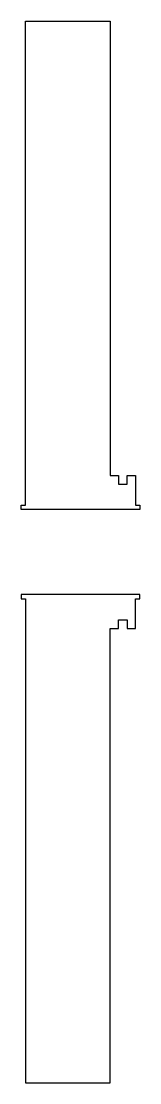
# Model space of a CAD drawing. Header units: metres. Extents: x 0 to 28, y -125 to 125.
import ezdxf

# ---------------------------------------------------------------- set-up
doc = ezdxf.new("R2010")
doc.units = ezdxf.units.M

msp = doc.modelspace()

# ---------------------------------------------------------------- linework, layer by layer
at = {"layer": 'PARAMETRIX'}
for p, q in [((1, 11), (1, 125)), ((1, 125), (21, 125)), ((21, 125), (21, 18)), ((21, 18), (23, 18)), ((23, 18), (23, 16)), ((25, 16), (25, 18)), ((25, 18), (27, 18)), ((27, 18), (27, 11)), ((23, 16), (25, 16)), ((0, 10), (0, 11)), ((0, 11), (1, 11)), ((28, 10), (0, 10)), ((27, 11), (28, 11)), ((28, 11), (28, 10)), ((0, -10), (0, -11)), ((28, -10), (0, -10)), ((28, -11), (28, -10)), ((0, -11), (1, -11)), ((1, -11), (1, -125)), ((27, -18), (27, -11)), ((27, -11), (28, -11)), ((23, -18), (23, -16)), ((23, -16), (25, -16)), ((25, -16), (25, -18)), ((21, -125), (21, -18)), ((21, -18), (23, -18)), ((25, -18), (27, -18)), ((1, -125), (21, -125))]:
    msp.add_line(p, q, dxfattribs=at)

doc.saveas('drawing.dxf')
